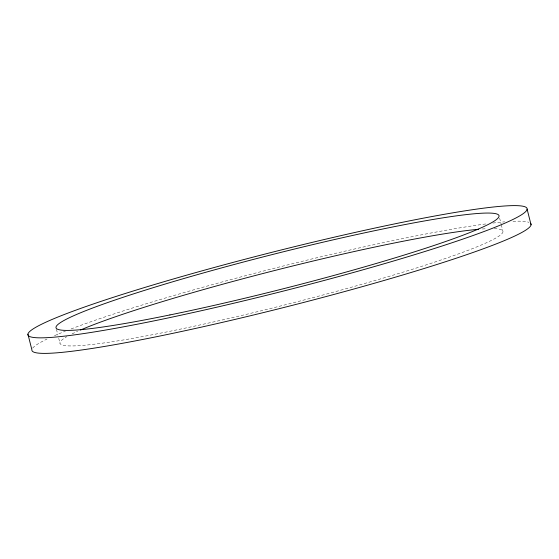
<?xml version="1.0" encoding="UTF-8"?>
<svg xmlns="http://www.w3.org/2000/svg" width="559" height="559" viewBox="0 0 559 559"><rect width="100%" height="100%" fill="white"/><g stroke="black" fill="none" stroke-linecap="round" stroke-linejoin="round"><path stroke-width="0.42" stroke-dasharray="2.79 2.1" d="M499.641 218.199L501.088 223.928M501.297 224.746L502.953 231.293M56.459 329.342L57.912 335.072M58.737 338.342L59.981 343.254M494.254 228.645A228.449 17.923 -14.2 0 1 285.09 304.844A228.449 17.923 -14.2 0 1 66.78 336.686M72.097 333.87A228.449 17.923 -14.2 0 1 77.659 331.27M482.333 228.987A228.449 17.923 -14.2 0 1 486.735 228.722M32.66 348.166A257.413 20.194 -14.2 0 1 47.012 339.068M54.447 335.686A257.413 20.194 -14.2 0 1 65.34 331.187M71.098 328.951A257.413 20.194 -14.2 0 1 486.484 223.859M492.884 223.055A257.413 20.194 -14.2 0 1 504.735 221.839M512.98 221.294A257.413 20.194 -14.2 0 1 528.961 222.363"/><path stroke-width="0.84" d="M527.116 209.185A257.413 20.194 -14.2 0 1 150.637 321.558A257.413 20.194 -14.2 0 1 154.843 284.426A257.413 20.194 -14.2 0 1 527.116 209.185L531.05 224.739M27.95 334.261L31.884 349.815A257.413 20.194 -14.2 0 0 287.752 306.514A257.413 20.194 -14.2 0 0 530.61 223.39M80.447 330.041A228.449 17.923 -14.2 0 1 276.984 269.92A228.449 17.923 -14.2 0 1 478.56 229.288M169.929 314.934A228.449 17.923 -14.2 0 0 499.019 215.746A228.449 17.923 -14.2 0 0 163.654 284.496A228.449 17.923 -14.2 0 0 169.929 314.934"/></g></svg>
